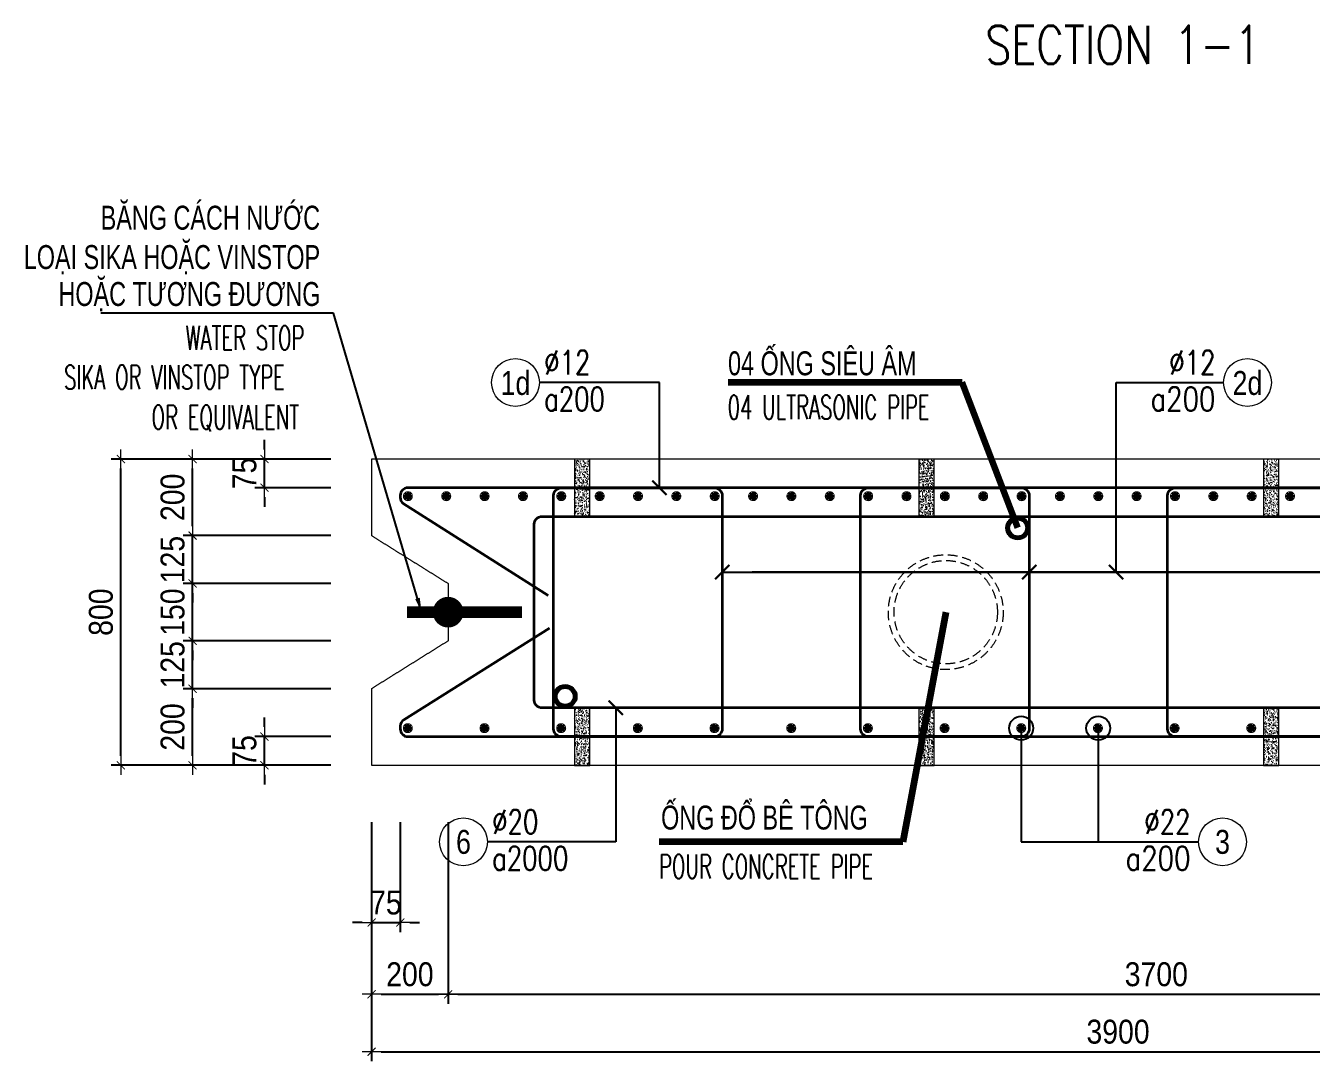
# Model space of a CAD drawing. Header units: millimetres. Extents: x -642477 to 1168880, y -27982 to 330379.
# Drawn here: x 829351 to 839426, y 84914 to 93030 of the extents above; entities that cross this region are included whole.
import ezdxf
from ezdxf.enums import TextEntityAlignment as Align

# ---------------------------------------------------------------- set-up
doc = ezdxf.new("R2010")
doc.units = ezdxf.units.MM
doc.linetypes.add('HIDDEN', pattern=[0.375, 0.25, -0.125])
doc.linetypes.add('HIDDEN2', pattern=[4.7625, 3.175, -1.5875])
doc.layers.get('0').update_dxf_attribs({"lineweight": 20})
doc.layers.get('Defpoints').update_dxf_attribs({"color": 151, "lineweight": 9})
for name, color, linetype, lineweight in [('NDC_S_BEAM', 3, 'HIDDEN2', 20), ('NDC_S_BREAK-LINE', 1, 'Continuous', 15), ('NDC_S_DIAPHGRAM WALL', 3, 'Continuous', 20), ('NDC_S_DIM', 1, 'Continuous', 15), ('NDC_S_ENG TITLE', 3, 'Continuous', 20), ('NDC_S_HATCH MATERIAL', 8, 'Continuous', 13), ('NDC_S_LEADER', 1, 'Continuous', 15), ('NDC_S_LEVEL TEXT', 7, 'Continuous', 20), ('NDC_S_REBAR', 4, 'Continuous', 35), ('NDC_S_VN TEXT', 7, 'Continuous', 20)]:
    doc.layers.add(name, color=color, linetype=linetype, lineweight=lineweight)
doc.layers.add('NDC_S_REBAR DES.', color=2, linetype='Continuous')
doc.styles.add('ARIAL', font='arial.ttf', dxfattribs={"width": 0.8})
doc.styles.add('NDC_ARIAL', font='arial.ttf', dxfattribs={"width": 0.85})
doc.styles.add('NDC_DIM', font='', dxfattribs={"width": 0.75})
doc.styles.add('NDC_EN TXT', font='romans.shx', dxfattribs={"width": 0.8})
doc.styles.get('NDC_DIM').set_extended_font_data('Dotum')
doc.dimstyles.new('A1-NDC-1-25 (x3)', dxfattribs={"dimscale": 75, "dimtxt": 2.5, "dimasz": 1, "dimexe": 1, "dimexo": 0, "dimgap": 0.8, "dimtad": 1, "dimdec": 0, "dimlfac": 0.333333, "dimdsep": 46, "dimtxsty": 'NDC_ARIAL', "dimblk": 'DIMMARK', "dimcen": 49999.938995, "dimdle": 1.5, "dimclrd": 1, "dimclre": 1, "dimclrt": 3, "dimadec": 0, "dimazin": 0, "dimtfac": 1, "dimtdec": 0, "dimtix": 1, "dimtmove": 2, "dimatfit": 3, "dimfxl": 1, "dimarcsym": 0})
doc.dimstyles.new('NDC_dim_25', dxfattribs={"dimscale": 25, "dimtxt": 2.2, "dimasz": 1.5, "dimexe": 1.5, "dimexo": 2.5, "dimgap": 1, "dimtad": 1, "dimdec": 0, "dimzin": 0, "dimdsep": 46, "dimtxsty": 'NDC_DIM', "dimblk": 'DIMMARK', "dimcen": 0.09, "dimdle": 1.2, "dimclrd": 1, "dimclre": 1, "dimclrt": 3, "dimadec": 0, "dimazin": 0, "dimtfac": 1, "dimtdec": 0, "dimtix": 1, "dimtofl": 0, "dimtmove": 0, "dimatfit": 3, "dimfxl": 6, "dimfxlon": 1, "dimtolj": 1, "dimtzin": 0, "dimarcsym": 0})

# ---------------------------------------------------------------- blocks, each defined once
blk = doc.blocks.new('DIMMARK')
at = {"layer": 'NDC_S_DIM', "color": 1}
blk.add_line((-1.5, 0), (1, 0), dxfattribs=at)
at = {"layer": 'NDC_S_DIM', "color": 2, "const_width": 0.1}
blk.add_lwpolyline([(-0.424, -0.424), (0.424, 0.424)], dxfattribs=at)
blk = doc.blocks.new('*D1363')
at = {"layer": 'Defpoints', "color": 0, "ltscale": 100, "transparency": 16777216}
for p in [(830659, 87834), (831742, 87834), (831742, 87234)]:
    blk.add_point(p, dxfattribs=at)
at = {"layer": 'NDC_S_DIM', "color": 1, "lineweight": -2, "ltscale": 100, "transparency": 16777216}
for p, q in [((831742, 87834), (830584, 87834)), ((830659, 87309), (830659, 87759)), ((831742, 87234), (830584, 87234))]:
    blk.add_line(p, q, dxfattribs=at)
at = {"layer": 'NDC_S_DIM', "color": 1, "lineweight": -2, "ltscale": 100, "transparency": 16777216, "xscale": 75, "yscale": 75, "zscale": 75}
for p, rotation in [((830659, 87834), 90), ((830659, 87234), 270)]:
    blk.add_blockref('DIMMARK', p, dxfattribs=dict(at, rotation=rotation))
at = {"layer": 'NDC_S_DIM', "color": 3, "ltscale": 100, "transparency": 16777216, "insert": (830503, 87534), "char_height": 187.5, "attachment_point": 5, "rotation": 90, "style": 'NDC_ARIAL'}
blk.add_mtext('200', dxfattribs=at)
blk = doc.blocks.new('*D1364')
at = {"layer": 'Defpoints', "color": 0, "ltscale": 100, "transparency": 16777216}
for p in [(830659, 88209), (831742, 88209), (831742, 87834)]:
    blk.add_point(p, dxfattribs=at)
at = {"layer": 'NDC_S_DIM', "color": 1, "lineweight": -2, "ltscale": 100, "transparency": 16777216}
for p, q in [((830659, 88284), (830659, 88359)), ((831742, 88209), (830584, 88209)), ((830659, 87834), (830659, 88209)), ((831742, 87834), (830584, 87834)), ((830659, 87759), (830659, 87684))]:
    blk.add_line(p, q, dxfattribs=at)
at = {"layer": 'NDC_S_DIM', "color": 1, "lineweight": -2, "ltscale": 100, "transparency": 16777216, "xscale": 75, "yscale": 75, "zscale": 75}
for p, rotation in [((830659, 88209), 270), ((830659, 87834), 90)]:
    blk.add_blockref('DIMMARK', p, dxfattribs=dict(at, rotation=rotation))
at = {"layer": 'NDC_S_DIM', "color": 3, "ltscale": 100, "transparency": 16777216, "insert": (830503, 88021), "char_height": 187.5, "attachment_point": 5, "rotation": 90, "style": 'NDC_ARIAL'}
blk.add_mtext('125', dxfattribs=at)
blk = doc.blocks.new('*D1365')
at = {"layer": 'Defpoints', "color": 0, "ltscale": 100, "transparency": 16777216}
for p in [(830659, 88659), (831742, 88659), (831742, 88209)]:
    blk.add_point(p, dxfattribs=at)
at = {"layer": 'NDC_S_DIM', "color": 1, "lineweight": -2, "ltscale": 100, "transparency": 16777216}
for p, q in [((830659, 88734), (830659, 88809)), ((831742, 88659), (830584, 88659)), ((830659, 88209), (830659, 88659)), ((831742, 88209), (830584, 88209)), ((830659, 88134), (830659, 88059))]:
    blk.add_line(p, q, dxfattribs=at)
at = {"layer": 'NDC_S_DIM', "color": 1, "lineweight": -2, "ltscale": 100, "transparency": 16777216, "xscale": 75, "yscale": 75, "zscale": 75}
for p, rotation in [((830659, 88659), 270), ((830659, 88209), 90)]:
    blk.add_blockref('DIMMARK', p, dxfattribs=dict(at, rotation=rotation))
at = {"layer": 'NDC_S_DIM', "color": 3, "ltscale": 100, "transparency": 16777216, "insert": (830503, 88434), "char_height": 187.5, "attachment_point": 5, "rotation": 90, "style": 'NDC_ARIAL'}
blk.add_mtext('150', dxfattribs=at)
blk = doc.blocks.new('*D1366')
at = {"layer": 'Defpoints', "color": 0, "ltscale": 100, "transparency": 16777216}
for p in [(830659, 89034), (831742, 89034), (831742, 88659)]:
    blk.add_point(p, dxfattribs=at)
at = {"layer": 'NDC_S_DIM', "color": 1, "lineweight": -2, "ltscale": 100, "transparency": 16777216}
for p, q in [((830659, 89109), (830659, 89184)), ((831742, 89034), (830584, 89034)), ((830659, 88659), (830659, 89034)), ((831742, 88659), (830584, 88659)), ((830659, 88584), (830659, 88509))]:
    blk.add_line(p, q, dxfattribs=at)
at = {"layer": 'NDC_S_DIM', "color": 1, "lineweight": -2, "ltscale": 100, "transparency": 16777216, "xscale": 75, "yscale": 75, "zscale": 75}
for p, rotation in [((830659, 89034), 270), ((830659, 88659), 90)]:
    blk.add_blockref('DIMMARK', p, dxfattribs=dict(at, rotation=rotation))
at = {"layer": 'NDC_S_DIM', "color": 3, "ltscale": 100, "transparency": 16777216, "insert": (830503, 88846), "char_height": 187.5, "attachment_point": 5, "rotation": 90, "style": 'NDC_ARIAL'}
blk.add_mtext('125', dxfattribs=at)
blk = doc.blocks.new('*D1367')
at = {"layer": 'Defpoints', "color": 0, "ltscale": 100, "transparency": 16777216}
for p in [(830659, 89634), (831742, 89634), (831742, 89034)]:
    blk.add_point(p, dxfattribs=at)
at = {"layer": 'NDC_S_DIM', "color": 1, "lineweight": -2, "ltscale": 100, "transparency": 16777216}
for p, q in [((831742, 89634), (830584, 89634)), ((830659, 89109), (830659, 89559)), ((831742, 89034), (830584, 89034))]:
    blk.add_line(p, q, dxfattribs=at)
at = {"layer": 'NDC_S_DIM', "color": 1, "lineweight": -2, "ltscale": 100, "transparency": 16777216, "xscale": 75, "yscale": 75, "zscale": 75}
for p, rotation in [((830659, 89634), 90), ((830659, 89034), 270)]:
    blk.add_blockref('DIMMARK', p, dxfattribs=dict(at, rotation=rotation))
at = {"layer": 'NDC_S_DIM', "color": 3, "ltscale": 100, "transparency": 16777216, "insert": (830503, 89334), "char_height": 187.5, "attachment_point": 5, "rotation": 90, "style": 'NDC_ARIAL'}
blk.add_mtext('200', dxfattribs=at)
blk = doc.blocks.new('*D1368')
at = {"layer": 'Defpoints', "color": 0, "ltscale": 100, "transparency": 16777216}
for p in [(830097, 89634), (831742, 89634), (831742, 87234)]:
    blk.add_point(p, dxfattribs=at)
at = {"layer": 'NDC_S_DIM', "color": 1, "lineweight": -2, "ltscale": 100, "transparency": 16777216}
for p, q in [((831742, 89634), (830022, 89634)), ((830097, 87309), (830097, 89559)), ((831742, 87234), (830022, 87234))]:
    blk.add_line(p, q, dxfattribs=at)
at = {"layer": 'NDC_S_DIM', "color": 1, "lineweight": -2, "ltscale": 100, "transparency": 16777216, "xscale": 75, "yscale": 75, "zscale": 75}
for p, rotation in [((830097, 89634), 90), ((830097, 87234), 270)]:
    blk.add_blockref('DIMMARK', p, dxfattribs=dict(at, rotation=rotation))
at = {"layer": 'NDC_S_DIM', "color": 3, "ltscale": 100, "transparency": 16777216, "insert": (829941, 88434), "char_height": 187.5, "attachment_point": 5, "rotation": 90, "style": 'NDC_ARIAL'}
blk.add_mtext('800', dxfattribs=at)
blk = doc.blocks.new('*D1369')
at = {"layer": 'Defpoints', "color": 0, "ltscale": 100, "transparency": 16777216}
for p in [(831222, 87459), (831742, 87459), (831742, 87234)]:
    blk.add_point(p, dxfattribs=at)
at = {"layer": 'NDC_S_DIM', "color": 1, "lineweight": -2, "ltscale": 100, "transparency": 16777216}
for p, q in [((831222, 87534), (831222, 87609)), ((831742, 87459), (831147, 87459)), ((831222, 87234), (831222, 87459)), ((831742, 87234), (831147, 87234)), ((831222, 87159), (831222, 87084))]:
    blk.add_line(p, q, dxfattribs=at)
at = {"layer": 'NDC_S_DIM', "color": 1, "lineweight": -2, "ltscale": 100, "transparency": 16777216, "xscale": 75, "yscale": 75, "zscale": 75}
for p, rotation in [((831222, 87459), 270), ((831222, 87234), 90)]:
    blk.add_blockref('DIMMARK', p, dxfattribs=dict(at, rotation=rotation))
at = {"layer": 'NDC_S_DIM', "color": 3, "ltscale": 100, "transparency": 16777216, "insert": (831066, 87346), "char_height": 187.5, "attachment_point": 5, "rotation": 90, "style": 'NDC_ARIAL'}
blk.add_mtext('75', dxfattribs=at)
blk = doc.blocks.new('*D1370')
at = {"layer": 'Defpoints', "color": 0, "ltscale": 100, "transparency": 16777216}
for p in [(831222, 89634), (831742, 89634), (831742, 89409)]:
    blk.add_point(p, dxfattribs=at)
at = {"layer": 'NDC_S_DIM', "color": 1, "lineweight": -2, "ltscale": 100, "transparency": 16777216}
for p, q in [((831222, 89709), (831222, 89784)), ((831742, 89634), (831147, 89634)), ((831222, 89409), (831222, 89634)), ((831742, 89409), (831147, 89409)), ((831222, 89334), (831222, 89259))]:
    blk.add_line(p, q, dxfattribs=at)
at = {"layer": 'NDC_S_DIM', "color": 1, "lineweight": -2, "ltscale": 100, "transparency": 16777216, "xscale": 75, "yscale": 75, "zscale": 75}
for p, rotation in [((831222, 89634), 270), ((831222, 89409), 90)]:
    blk.add_blockref('DIMMARK', p, dxfattribs=dict(at, rotation=rotation))
at = {"layer": 'NDC_S_DIM', "color": 3, "ltscale": 100, "transparency": 16777216, "insert": (831066, 89521), "char_height": 187.5, "attachment_point": 5, "rotation": 90, "style": 'NDC_ARIAL'}
blk.add_mtext('75', dxfattribs=at)
blk = doc.blocks.new('Ong sieu am')
at = {"layer": 'NDC_S_HATCH MATERIAL'}
h = blk.add_hatch(dxfattribs=at)
h.set_pattern_fill('ANSI31', color=256, scale=20)
h.set_pattern_definition([(45, (0, 0), (-1.76776695, 1.76776695), [])])
h.paths.add_polyline_path([(-7119.3, 51158.9, 1), (-7179.3, 51158.9, 1)])
h.paths.add_polyline_path([(-7171.3, 51158.9, -1), (-7127.3, 51158.9, -1)], flags=16)
at = {"layer": 'NDC_S_REBAR DES.'}
for radius in [30, 22]:
    blk.add_circle((-7149.3, 51158.9), radius, dxfattribs=at)
blk = doc.blocks.new('ong do BT')
at = {"layer": 'NDC_S_HATCH MATERIAL', "linetype": 'HIDDEN', "ltscale": 100}
for radius in [150, 135]:
    blk.add_circle((-6323.7, 51237.8), radius, dxfattribs=at)
blk = doc.blocks.new('*D1379')
at = {"layer": 'Defpoints', "color": 0, "ltscale": 100, "transparency": 16777216}
for p in [(832062, 86787), (832287, 86787), (832287, 86002)]:
    blk.add_point(p, dxfattribs=at)
at = {"layer": 'NDC_S_DIM', "color": 1, "lineweight": -2, "ltscale": 100, "transparency": 16777216}
for p, q in [((832062, 86787), (832062, 85927)), ((832287, 86787), (832287, 85927)), ((831987, 86002), (831912, 86002)), ((832062, 86002), (832287, 86002)), ((832362, 86002), (832437, 86002))]:
    blk.add_line(p, q, dxfattribs=at)
at = {"layer": 'NDC_S_DIM', "color": 1, "lineweight": -2, "ltscale": 100, "transparency": 16777216, "xscale": 75, "yscale": 75, "zscale": 75}
blk.add_blockref('DIMMARK', (832062, 86002), dxfattribs=at)
at = {"layer": 'NDC_S_DIM', "color": 1, "lineweight": -2, "ltscale": 100, "transparency": 16777216, "xscale": 75, "yscale": 75, "zscale": 75, "rotation": 180}
blk.add_blockref('DIMMARK', (832287, 86002), dxfattribs=at)
at = {"layer": 'NDC_S_DIM', "color": 3, "ltscale": 100, "transparency": 16777216, "insert": (832174, 86157), "char_height": 187.5, "attachment_point": 5, "style": 'NDC_ARIAL'}
blk.add_mtext('75', dxfattribs=at)
blk = doc.blocks.new('*D1381')
at = {"layer": 'Defpoints', "color": 0, "ltscale": 100, "transparency": 16777216}
for p in [(832062, 86787), (832662, 86787), (832662, 85439)]:
    blk.add_point(p, dxfattribs=at)
at = {"layer": 'NDC_S_DIM', "color": 1, "lineweight": -2, "ltscale": 100, "transparency": 16777216}
for p, q in [((832062, 86787), (832062, 85364)), ((832662, 86787), (832662, 85364)), ((832137, 85439), (832587, 85439))]:
    blk.add_line(p, q, dxfattribs=at)
at = {"layer": 'NDC_S_DIM', "color": 1, "lineweight": -2, "ltscale": 100, "transparency": 16777216, "xscale": 75, "yscale": 75, "zscale": 75, "rotation": 180}
blk.add_blockref('DIMMARK', (832062, 85439), dxfattribs=at)
at = {"layer": 'NDC_S_DIM', "color": 1, "lineweight": -2, "ltscale": 100, "transparency": 16777216, "xscale": 75, "yscale": 75, "zscale": 75}
blk.add_blockref('DIMMARK', (832662, 85439), dxfattribs=at)
at = {"layer": 'NDC_S_DIM', "color": 3, "ltscale": 100, "transparency": 16777216, "insert": (832362, 85595), "char_height": 187.5, "attachment_point": 5, "style": 'NDC_ARIAL'}
blk.add_mtext('200', dxfattribs=at)
blk = doc.blocks.new('*D1382')
at = {"layer": 'Defpoints', "color": 0, "ltscale": 100, "transparency": 16777216}
for p in [(832662, 86787), (843762, 86787), (843762, 85439)]:
    blk.add_point(p, dxfattribs=at)
at = {"layer": 'NDC_S_DIM', "color": 1, "lineweight": -2, "ltscale": 100, "transparency": 16777216}
for p, q in [((832662, 86787), (832662, 85364)), ((843762, 86787), (843762, 85364)), ((832737, 85439), (843687, 85439))]:
    blk.add_line(p, q, dxfattribs=at)
at = {"layer": 'NDC_S_DIM', "color": 1, "lineweight": -2, "ltscale": 100, "transparency": 16777216, "xscale": 75, "yscale": 75, "zscale": 75, "rotation": 180}
blk.add_blockref('DIMMARK', (832662, 85439), dxfattribs=at)
at = {"layer": 'NDC_S_DIM', "color": 1, "lineweight": -2, "ltscale": 100, "transparency": 16777216, "xscale": 75, "yscale": 75, "zscale": 75}
blk.add_blockref('DIMMARK', (843762, 85439), dxfattribs=at)
at = {"layer": 'NDC_S_DIM', "color": 3, "ltscale": 100, "transparency": 16777216, "insert": (838212, 85595), "char_height": 187.5, "attachment_point": 5, "style": 'NDC_ARIAL'}
blk.add_mtext('3700', dxfattribs=at)
blk = doc.blocks.new('*D1384')
at = {"layer": 'Defpoints', "color": 0, "ltscale": 100, "transparency": 16777216}
for p in [(832062, 86787), (843762, 86787), (843762, 84989)]:
    blk.add_point(p, dxfattribs=at)
at = {"layer": 'NDC_S_DIM', "color": 1, "lineweight": -2, "ltscale": 100, "transparency": 16777216}
for p, q in [((832062, 86787), (832062, 84914)), ((843762, 86787), (843762, 84914)), ((832137, 84989), (843687, 84989))]:
    blk.add_line(p, q, dxfattribs=at)
at = {"layer": 'NDC_S_DIM', "color": 1, "lineweight": -2, "ltscale": 100, "transparency": 16777216, "xscale": 75, "yscale": 75, "zscale": 75, "rotation": 180}
blk.add_blockref('DIMMARK', (832062, 84989), dxfattribs=at)
at = {"layer": 'NDC_S_DIM', "color": 1, "lineweight": -2, "ltscale": 100, "transparency": 16777216, "xscale": 75, "yscale": 75, "zscale": 75}
blk.add_blockref('DIMMARK', (843762, 84989), dxfattribs=at)
at = {"layer": 'NDC_S_DIM', "color": 3, "ltscale": 100, "transparency": 16777216, "insert": (837912, 85145), "char_height": 187.5, "attachment_point": 5, "style": 'NDC_ARIAL'}
blk.add_mtext('3900', dxfattribs=at)
blk = doc.blocks.new('con ke BT')
at = {"layer": 'NDC_S_HATCH MATERIAL'}
h = blk.add_hatch(dxfattribs=at)
h.set_pattern_fill('AR-CONC', color=256, scale=2)
h.set_pattern_definition([(50, (0, 0), (14.3452037, -1.2550427), [1.5, -16.5]), (355, (0, 0), (-2.7750267, 15.0438427), [1.2, -13.2]), (100.451444, (1.195, -0.105), (11.570177, 13.7888), [1.274804, -14.0228422]), (46.1842, (0, 4), (21.3448266, -3.3103856), [2.25, -24.75]), (96.635635, (1.779, 3.724), (18.693239, 19.482372), [1.912207, -21.034275]), (351.184164, (0, 4), (18.693239, 19.482372), [1.8, -19.8]), (21, (2, 3), (11.938141, -8.0523778), [1.5, -16.5]), (326, (2, 3), (4.8663066, 14.503001), [1.2, -13.2]), (71.451445, (2.995, 2.329), (16.8044475, 6.450623), [1.274804, -14.0228422]), (37.5, (0, 0), (0.2431971, 6.6578771), [0, -13.04, 0, -13.4, 0, -13.25]), (7.5, (0, 0), (5.2613907, 7.8882342), [0, -7.64, 0, -12.74, 0, -5.05]), (327.5, (-4.46, 0), (10.6764487, -0.45109743), [0, -5, 0, -15.6, 0, -20.7]), (317.5, (-6.46, 0), (11.6637234, 2.0020996), [0, -6.5, 0, -10.36, 0, -14.7])])
h.paths.add_polyline_path([(-7076.9, 51430.9), (-7116.9, 51430.9), (-7116.9, 51280.9), (-7076.9, 51280.9)])
at = {"layer": 'NDC_S_BREAK-LINE'}
blk.add_lwpolyline([(-7116.9, 51430.9), (-7116.9, 51280.9), (-7076.9, 51280.9), (-7076.9, 51430.9)], close=True, dxfattribs=at)
blk = doc.blocks.new('*U1333')
at = {"layer": 'NDC_S_LEADER', "xscale": 3, "yscale": 3, "zscale": 3}
blk.add_blockref('con ke BT', (21291, -154068), dxfattribs=at)
blk = doc.blocks.new('*U1334')
at = {"layer": 'NDC_S_DIM', "color": 0, "linetype": 'ByBlock', "lineweight": -2, "transparency": 16777216}
for p in [(0, 0), (2700, 0), (5400, 0), (8100, 0)]:
    blk.add_blockref('*U1333', p, dxfattribs=at)
blk = doc.blocks.new('*U1335')
at = {"layer": 'NDC_S_LEADER', "xscale": 3, "yscale": 3, "zscale": 3}
blk.add_blockref('con ke BT', (21291, -154068), dxfattribs=at)
blk = doc.blocks.new('*U1336')
at = {"layer": 'NDC_S_DIM', "color": 0, "linetype": 'ByBlock', "lineweight": -2, "transparency": 16777216}
for p in [(0, 0), (2700, 0), (5400, 0), (8100, 0)]:
    blk.add_blockref('*U1335', p, dxfattribs=at)
blk = doc.blocks.new('*U367')
blk.add_circle((-2.5, 0), 2.5)
at = {"layer": 'NDC_S_VN TEXT', "color": 3, "style": 'NDC_EN TXT', "width": 0.75}
for tag, p in [('DK1', (0.5, 0.85)), ('KC1', (0.5, -2.97))]:
    blk.add_attdef(tag, p, '', height=2.5, dxfattribs=at)
at = {"layer": 'NDC_S_VN TEXT', "color": 7, "style": 'ARIAL', "width": 0.8}
blk.add_attdef('SH2', text='', height=2.5, dxfattribs=at).set_placement((-2.5, 0), align=Align.MIDDLE)
blk = doc.blocks.new('*U366')
blk.add_circle((2.5, 0), 2.5)
at = {"layer": 'NDC_S_VN TEXT', "color": 3, "style": 'NDC_EN TXT'}
for tag, width, p in [('DK2', 0.75, (-0.85, 0.85)), ('KC2', 0.8, (-0.85, -2.97))]:
    blk.add_attdef(tag, text='', height=2.5, dxfattribs=dict(at, width=width)).set_placement(p, align=Align.RIGHT)
at = {"layer": 'NDC_S_VN TEXT', "color": 7, "style": 'ARIAL', "width": 0.8}
blk.add_attdef('SH3', text='', height=2.5, dxfattribs=at).set_placement((2.5, 0), align=Align.MIDDLE)
blk = doc.blocks.new('kata_block_THEP')
at = {"layer": 'NDC_S_REBAR', "color": 0}
for p, q in [((-0.5, 0), (0.5, 0)), ((-0.35, 0.35), (0.35, -0.35)), ((0.35, 0.35), (-0.35, -0.35)), ((0, 0.5), (0, -0.5))]:
    blk.add_line(p, q, dxfattribs=at)
at = {"layer": 'NDC_S_REBAR', "color": 0, "const_width": 0.0833}
blk.add_lwpolyline([(-0.5, 0, 1), (0.5, 0, 1), (-0.5, 0, 1)], format="xyb", dxfattribs=at)
blk = doc.blocks.new('*U1329')
at = {"layer": 'NDC_S_REBAR', "ltscale": 80, "xscale": 72, "yscale": 72, "zscale": 72}
blk.add_blockref('kata_block_THEP', (0, 0), dxfattribs=at)
blk = doc.blocks.new('*U1330')
at = {"layer": 'NDC_S_LEVEL TEXT', "color": 0, "linetype": 'ByBlock', "lineweight": -2, "transparency": 16777216}
for p in [(0, 0), (600.9, 0), (1201.8, 0), (1802.7, 0), (2403.6, 0), (3004.5, 0), (3605.4, 0), (4206.3, 0), (4807.2, 0), (5408.1, 0), (6009, 0), (6609.9, 0)]:
    blk.add_blockref('*U1329', p, dxfattribs=at)
blk = doc.blocks.new('*U1331')
at = {"layer": 'NDC_S_REBAR', "ltscale": 80, "xscale": 72, "yscale": 72, "zscale": 72}
blk.add_blockref('kata_block_THEP', (0, 0), dxfattribs=at)
blk = doc.blocks.new('*U1332')
at = {"layer": 'NDC_S_LEVEL TEXT', "color": 0, "linetype": 'ByBlock', "lineweight": -2, "transparency": 16777216}
for p in [(0, 0), (300.6, 0), (601.2, 0), (901.8, 0), (1202.4, 0), (1503, 0), (1803.6, 0), (2104.2, 0), (2404.8, 0), (2705.4, 0), (3006, 0), (3306.6, 0), (3607.2, 0), (3907.8, 0), (4208.4, 0), (4509, 0), (4809.6, 0), (5110.2, 0), (5410.8, 0), (5711.4, 0), (6012, 0), (6312.6, 0), (6613.2, 0), (6913.8, 0)]:
    blk.add_blockref('*U1331', p, dxfattribs=at)

msp = doc.modelspace()

# ---------------------------------------------------------------- linework, layer by layer
at = {"layer": 'NDC_S_BEAM'}
msp.add_lwpolyline([(843761.6, 87233.8), (843761.6, 87833.8), (844361.6, 88208.8), (844361.6, 88658.8), (843761.6, 89033.8), (843761.6, 89633.8), (832061.6, 89633.8), (832061.6, 89033.8), (832661.6, 88658.8), (832661.6, 88208.8), (832061.6, 87833.8), (832061.6, 87233.8)], close=True, dxfattribs=at)
at = {"layer": 'NDC_S_DIAPHGRAM WALL', "ltscale": 50, "const_width": 90}
msp.add_lwpolyline([(832339.5, 88433.8), (833239.5, 88433.8)], dxfattribs=at)
at = {"layer": 'NDC_S_DIAPHGRAM WALL', "ltscale": 50, "const_width": 120}
msp.add_lwpolyline([(832601.6, 88433.8, 1), (832721.6, 88433.8, 1)], format="xyb", close=True, dxfattribs=at)
at = {"layer": 'NDC_S_REBAR'}
msp.add_lwpolyline([(833457.2, 88308.1), (832314.8, 87591.1, 0.2585925), (832286.6, 87540.3), (832286.6, 87518.8, 0.4142136), (832346.6, 87458.8), (843476.6, 87458.8, 0.4142136), (843536.6, 87518.8), (843536.6, 89348.8, 0.4142136), (843476.6, 89408.8), (832346.6, 89408.8, 0.4142136), (832286.6, 89348.8), (832286.6, 89333, 0.2239077), (832308.4, 89286.7), (833446, 88565.8)], format="xyb", dxfattribs=at)
for points in [[(833548.5, 89408.8), (834749.8, 89408.8, -0.4142136), (834809.8, 89348.8), (834809.8, 87518.8, -0.4142136), (834749.8, 87458.8), (833548.5, 87458.8, -0.4142136), (833488.5, 87518.8), (833488.5, 89348.8, -0.4142136)], [(835954.5, 89408.8), (837155.8, 89408.8, -0.4142136), (837215.8, 89348.8), (837215.8, 87518.8, -0.4142136), (837155.8, 87458.8), (835954.5, 87458.8, -0.4142136), (835894.5, 87518.8), (835894.5, 89348.8, -0.4142136)], [(838360.5, 89408.8), (839561.8, 89408.8, -0.4142136), (839621.8, 89348.8), (839621.8, 87518.8, -0.4142136), (839561.8, 87458.8), (838360.5, 87458.8, -0.4142136), (838300.5, 87518.8), (838300.5, 89348.8, -0.4142136)], [(833396.6, 89183.8), (843251.6, 89183.8, -0.4142136), (843311.6, 89123.8), (843311.6, 87743.8, -0.4142136), (843251.6, 87683.8), (833396.6, 87683.8, -0.4142136), (833336.6, 87743.8), (833336.6, 89123.8, -0.4142136)]]:
    msp.add_lwpolyline(points, format="xyb", close=True, dxfattribs=at)

# ---------------------------------------------------------------- block references
at = {"layer": 'NDC_S_DIM', "ltscale": 80, "xscale": 75, "yscale": 75, "zscale": 75}
for name, p, values in [('*U367', (833377, 90233.8), {'SH2': '1d', 'DK1': '%%c12', 'KC1': 'a200'}), ('*U366', (838738.8, 90233.8), {'SH3': '2d', 'DK2': '%%c12', 'KC2': 'a200'}), ('*U367', (832969.6, 86633.7), {'SH2': '6', 'DK1': '%%c20', 'KC1': 'a2000'}), ('*U366', (838543.3, 86633.7), {'SH3': '3', 'DK2': '%%c22', 'KC2': 'a200'})]:
    msp.add_blockref(name, p, dxfattribs=at).add_auto_attribs(values)
at = {"layer": 'NDC_S_DIM'}
for name, p in [('*U1334', (833711.6, 89408.8)), ('*U1336', (833711.6, 87458.8))]:
    msp.add_blockref(name, p, dxfattribs=at)
at = {"layer": 'NDC_S_LEADER', "xscale": 3, "yscale": 3, "zscale": 3}
for name, p in [('Ong sieu am', (858573.7, -64382.8)), ('ong do BT', (855532.8, -65279.7)), ('Ong sieu am', (855026.4, -65702.8))]:
    msp.add_blockref(name, p, dxfattribs=at)
at = {"layer": 'NDC_S_LEVEL TEXT', "extrusion": (0, 0, -1), "xscale": -1, "zscale": -1}
msp.add_blockref('*U1332', (-832346.1, 89342.8), dxfattribs=at)
at = {"layer": 'NDC_S_LEVEL TEXT', "xscale": -1, "rotation": 180}
msp.add_blockref('*U1330', (832346.1, 87524.8), dxfattribs=at)

# ---------------------------------------------------------------- texts
at = {"layer": 'NDC_S_ENG TITLE', "style": 'NDC_EN TXT', "width": 0.8}
msp.add_text('SECTION 1-1', height=300, dxfattribs=at).set_placement((837950.2, 92880), align=Align.MIDDLE)
at = {"layer": 'NDC_S_ENG TITLE', "style": 'NDC_EN TXT', "width": 0.6}
for s, p in [('WATER STOP', (830604.8, 90583.4)), ('SIKA OR VINSTOP TYPE', (829651.2, 90274.7)), ('04 ULTRASONIC PIPE', (834853.1, 90040.1)), ('OR EQUIVALENT', (830337, 89961.3)), ('POUR CONCRETE PIPE', (834314.1, 86440.1))]:
    msp.add_text(s, height=187.5, dxfattribs=at).set_placement(p, align=Align.MIDDLE_LEFT)
at = {"layer": 'NDC_S_LEVEL TEXT', "style": 'NDC_ARIAL', "width": 0.7}
for s, p in [('BĂNG CÁCH NƯỚC', (829938.8, 91525.5)), ('LOẠI SIKA HOẶC VINSTOP', (829336.1, 91216.9)), ('HOẶC TƯƠNG ĐƯƠNG', (829607.8, 90927.5)), ('04 ỐNG SIÊU ÂM', (834855.6, 90384.2)), ('ỐNG ĐỔ BÊ TÔNG', (834330.9, 86824.2))]:
    msp.add_text(s, height=187.5, dxfattribs=at).set_placement(p, align=Align.MIDDLE_LEFT)

# ---------------------------------------------------------------- dimensions: what is measured, and where the dimension line sits
at = {"layer": 'NDC_S_DIM', "ltscale": 100}
for base, p1, p2, picture, middle in [((831221.5, 89633.8), (831742.3, 89408.8), (831742.3, 89633.8), '*D1370', (831066.2, 89521.3)), ((830096.5, 89633.8), (831742.3, 87233.8), (831742.3, 89633.8), '*D1368', (829940.8, 88433.8)), ((830659, 89633.8), (831742.3, 89033.8), (831742.3, 89633.8), '*D1367', (830503.3, 89333.8)), ((830659, 89033.8), (831742.3, 88658.8), (831742.3, 89033.8), '*D1366', (830503.3, 88846.3)), ((830659, 88658.8), (831742.3, 88208.8), (831742.3, 88658.8), '*D1365', (830503.3, 88433.8)), ((830659, 88208.8), (831742.3, 87833.8), (831742.3, 88208.8), '*D1364', (830503.3, 88021.3)), ((830659, 87833.8), (831742.3, 87233.8), (831742.3, 87833.8), '*D1363', (830503.3, 87533.8)), ((831221.5, 87458.8), (831742.3, 87233.8), (831742.3, 87458.8), '*D1369', (831066.2, 87346.3))]:
    dim = msp.add_linear_dim(base=base, p1=p1, p2=p2, angle=90, dimstyle='A1-NDC-1-25 (x3)', dxfattribs=at)
    dim.commit()
    dim.dimension.update_dxf_attribs({"geometry": picture, "text_midpoint": middle})
for base, p1, p2, picture, middle in [((832286.6, 86001.6), (832061.6, 86787.2), (832286.6, 86787.2), '*D1379', (832174.1, 86156.9)), ((832661.6, 85439.1), (832061.6, 86787.2), (832661.6, 86787.2), '*D1381', (832361.6, 85594.8)), ((843761.6, 84989.1), (832061.6, 86787.2), (843761.6, 86787.2), '*D1384', (837911.6, 85144.9)), ((843761.6, 85439.1), (832661.6, 86787.2), (843761.6, 86787.2), '*D1382', (838211.6, 85594.9))]:
    dim = msp.add_linear_dim(base=base, p1=p1, p2=p2, dimstyle='A1-NDC-1-25 (x3)', dxfattribs=at)
    dim.commit()
    dim.dimension.update_dxf_attribs({"geometry": picture, "text_midpoint": middle})

# ---------------------------------------------------------------- leaders
at = {"layer": 'NDC_S_LEADER'}
for points, override in [([(832453.4, 88433.8), (831762.1, 90777.1), (829939.7, 90777.1)], {"dimasz": 4.5}), ([(834318.2, 89408.8), (834318.2, 90233.8), (833377, 90233.8)], {"dimasz": 4.5, "dimldrblk": 'ArchTick'}), ([(837125.8, 89093.8), (836690.2, 90233.8), (834856.5, 90233.8)], {"dimasz": 4.5, "dimlwd": 65533}), ([(837897.1, 88748), (837897.1, 90233.8), (838738.8, 90233.8)], {"dimasz": 4.5, "dimldrblk": 'ArchTick'}), ([(834809.8, 88748), (842324.9, 88748)], {"dimasz": 4.5, "dimldrblk": 'ArchTick'}), ([(843230.8, 88748), (835045.7, 88748)], {"dimasz": 4.5, "dimldrblk": 'ArchTick'}), ([(837215.8, 88748), (842324.9, 88748)], {"dimasz": 4.5, "dimldrblk": 'ArchTick'}), ([(836561.6, 88433.8), (836225.2, 86633.7), (834315, 86633.7)], {"dimasz": 4.5, "dimlwd": 65533}), ([(833975.5, 87683.8), (833975.5, 86633.7), (832969.6, 86633.7)], {"dimasz": 4.5, "dimldrblk": 'ArchTick'}), ([(837153.3, 87524.8), (837153.3, 86633.7), (838543.3, 86633.7)], {"dimasz": 7.5, "dimldrblk": 'DotBlank'}), ([(837756.9, 87524.8), (837756.9, 86633.7), (838543.3, 86633.7)], {"dimasz": 7.5, "dimldrblk": 'DotBlank'})]:
    msp.add_leader(points, dimstyle='NDC_dim_25', override=override, dxfattribs=at)

doc.saveas('drawing.dxf')
